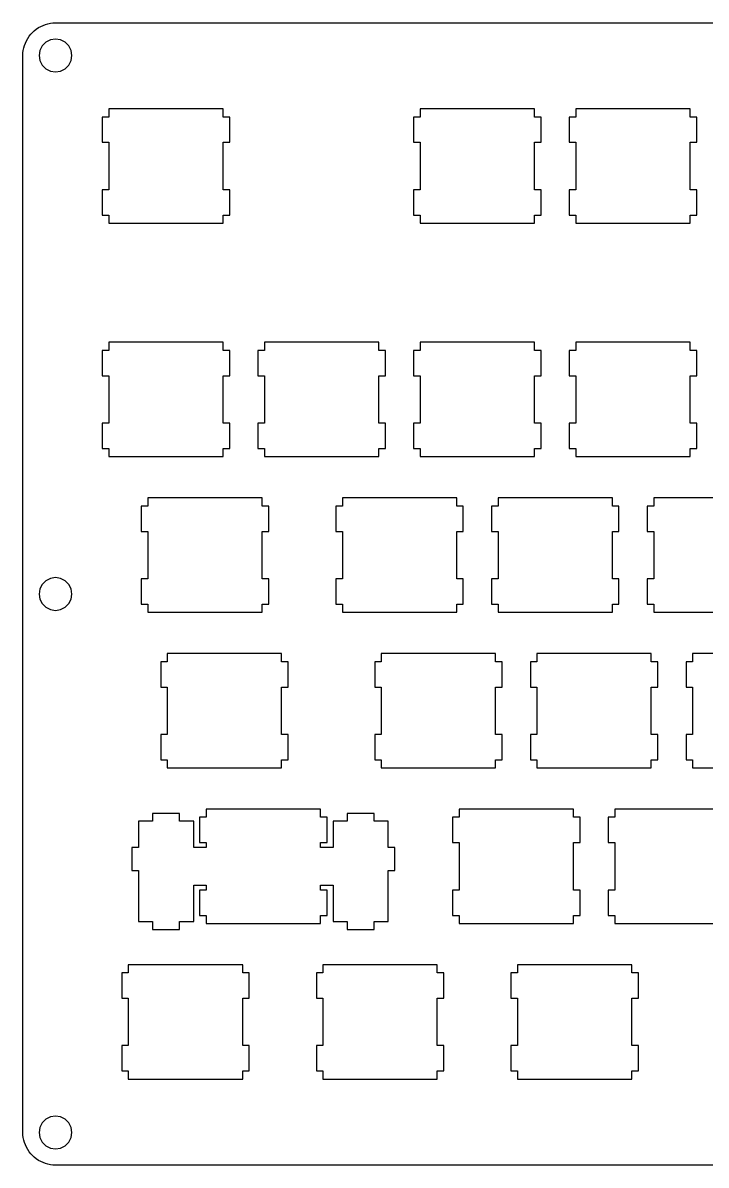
# Model space of a CAD drawing. Extents: x 0 to 364, y 0 to 140.
# Drawn here: x 0.1 to 83.7, y 0.1 to 140 of the extents above; entities that cross this region are included whole.
import ezdxf

# ---------------------------------------------------------------- set-up
doc = ezdxf.new("R2010")
doc.units = 0
doc.layers.get('0').update_dxf_attribs({"linetype": 'CONTINUOUS'})

msp = doc.modelspace()

# ---------------------------------------------------------------- linework, layer by layer
at = {"color": 0}
for p, q in [((2.85805, 139.762), (3.16122, 139.847)), ((3.16122, 139.847), (3.4699, 139.908)), ((3.4699, 139.908), (3.78135, 139.945)), ((3.78135, 139.945), (4.09554, 139.958)), ((4.09554, 139.958), (359.759, 139.958)), ((0.85852, 138.31), (1.05282, 138.555)), ((1.05282, 138.555), (1.26642, 138.786)), ((1.26642, 138.786), (1.49793, 139)), ((1.49793, 139), (1.74322, 139.194)), ((1.74322, 139.194), (2.00504, 139.368)), ((2.00504, 139.368), (2.27928, 139.522)), ((2.27928, 139.522), (2.56453, 139.653)), ((2.56453, 139.653), (2.85805, 139.762)), ((0.20533, 136.892), (0.29077, 137.195)), ((0.29077, 137.195), (0.39963, 137.488)), ((0.39963, 137.488), (0.53055, 137.773)), ((0.53055, 137.773), (0.68489, 138.048)), ((0.68489, 138.048), (0.85852, 138.31)), ((2.47633, 137.133), (2.19246, 136.576)), ((2.92006, 137.576), (2.47633, 137.133)), ((3.47679, 137.86), (2.92006, 137.576)), ((4.09554, 137.957), (3.47679, 137.86)), ((4.7129, 137.86), (4.09554, 137.957)), ((5.27099, 137.576), (4.7129, 137.86)), ((5.71334, 137.133), (5.27099, 137.576)), ((5.99722, 136.576), (5.71334, 137.133)), ((0.09508, 135.957), (0.10749, 136.271)), ((0.09508, 4.13135), (0.09508, 135.957)), ((0.10749, 136.271), (0.14469, 136.583)), ((0.14469, 136.583), (0.20533, 136.892)), ((2.19246, 136.576), (2.09462, 135.957)), ((2.09462, 135.957), (2.19246, 135.34)), ((6.09505, 135.957), (5.99722, 136.576)), ((5.99722, 135.34), (6.09505, 135.957)), ((2.19246, 135.34), (2.47633, 134.782)), ((2.47633, 134.782), (2.92006, 134.34)), ((2.92006, 134.34), (3.47679, 134.056)), ((4.7129, 134.056), (5.27099, 134.34)), ((5.27099, 134.34), (5.71334, 134.782)), ((5.71334, 134.782), (5.99722, 135.34)), ((3.47679, 134.056), (4.09554, 133.958)), ((4.09554, 133.958), (4.7129, 134.056)), ((10.6192, 129.433), (10.6192, 128.432)), ((24.62, 129.433), (10.6192, 129.433)), ((24.62, 128.432), (24.62, 129.433)), ((48.7204, 129.433), (48.7204, 128.432)), ((62.72, 129.433), (48.7204, 129.433)), ((62.72, 128.432), (62.72, 129.433)), ((67.7704, 129.433), (67.7704, 128.432)), ((81.77, 129.433), (67.7704, 129.433)), ((81.77, 128.432), (81.77, 129.433)), ((10.6192, 128.432), (9.81989, 128.432)), ((9.81989, 128.432), (9.81989, 125.332)), ((25.4207, 128.432), (24.62, 128.432)), ((25.4207, 125.332), (25.4207, 128.432)), ((48.7204, 128.432), (47.9199, 128.432)), ((47.9199, 128.432), (47.9199, 125.332)), ((63.5208, 128.432), (62.72, 128.432)), ((63.5208, 125.332), (63.5208, 128.432)), ((67.7704, 128.432), (66.9699, 128.432)), ((66.9699, 128.432), (66.9699, 125.332)), ((82.5708, 128.432), (81.77, 128.432)), ((82.5708, 125.332), (82.5708, 128.432)), ((9.81989, 125.332), (10.6192, 125.332)), ((10.6192, 125.332), (10.6192, 119.534)), ((24.62, 119.534), (24.62, 125.332)), ((24.62, 125.332), (25.4207, 125.332)), ((47.9199, 125.332), (48.7204, 125.332)), ((48.7204, 125.332), (48.7204, 119.534)), ((62.72, 119.534), (62.72, 125.332)), ((62.72, 125.332), (63.5208, 125.332)), ((66.9699, 125.332), (67.7704, 125.332)), ((67.7704, 125.332), (67.7704, 119.534)), ((81.77, 119.534), (81.77, 125.332)), ((81.77, 125.332), (82.5708, 125.332)), ((10.6192, 119.534), (9.81989, 119.534)), ((9.81989, 119.534), (9.81989, 116.432)), ((25.4207, 119.534), (24.62, 119.534)), ((25.4207, 116.432), (25.4207, 119.534)), ((48.7204, 119.534), (47.9199, 119.534)), ((47.9199, 119.534), (47.9199, 116.432)), ((63.5208, 119.534), (62.72, 119.534)), ((63.5208, 116.432), (63.5208, 119.534)), ((67.7704, 119.534), (66.9699, 119.534)), ((66.9699, 119.534), (66.9699, 116.432)), ((82.5708, 119.534), (81.77, 119.534)), ((82.5708, 116.432), (82.5708, 119.534)), ((9.81989, 116.432), (10.6192, 116.432)), ((10.6192, 116.432), (10.6192, 115.433)), ((24.62, 115.433), (24.62, 116.432)), ((24.62, 116.432), (25.4207, 116.432)), ((47.9199, 116.432), (48.7204, 116.432)), ((48.7204, 116.432), (48.7204, 115.433)), ((62.72, 115.433), (62.72, 116.432)), ((62.72, 116.432), (63.5208, 116.432)), ((66.9699, 116.432), (67.7704, 116.432)), ((67.7704, 116.432), (67.7704, 115.433)), ((81.77, 115.433), (81.77, 116.432)), ((81.77, 116.432), (82.5708, 116.432)), ((10.6192, 115.433), (24.62, 115.433)), ((48.7204, 115.433), (62.72, 115.433)), ((67.7704, 115.433), (81.77, 115.433)), ((10.6192, 100.857), (10.6192, 99.8569)), ((24.62, 100.857), (10.6192, 100.857)), ((24.62, 99.8569), (24.62, 100.857)), ((29.6706, 100.857), (29.6706, 99.8569)), ((43.67, 100.857), (29.6706, 100.857)), ((43.67, 99.8569), (43.67, 100.857)), ((48.7204, 100.857), (48.7204, 99.8569)), ((62.72, 100.857), (48.7204, 100.857)), ((62.72, 99.8569), (62.72, 100.857)), ((67.7704, 100.857), (67.7704, 99.8569)), ((81.77, 100.857), (67.7704, 100.857)), ((81.77, 99.8569), (81.77, 100.857)), ((10.6192, 99.8569), (9.81989, 99.8569)), ((9.81989, 99.8569), (9.81989, 96.7574)), ((25.4207, 99.8569), (24.62, 99.8569)), ((25.4207, 96.7574), (25.4207, 99.8569)), ((29.6706, 99.8569), (28.8699, 99.8569)), ((28.8699, 99.8569), (28.8699, 96.7574)), ((44.4708, 99.8569), (43.67, 99.8569)), ((44.4708, 96.7574), (44.4708, 99.8569)), ((48.7204, 99.8569), (47.9199, 99.8569)), ((47.9199, 99.8569), (47.9199, 96.7574)), ((63.5208, 99.8569), (62.72, 99.8569)), ((63.5208, 96.7574), (63.5208, 99.8569)), ((67.7704, 99.8569), (66.9699, 99.8569)), ((66.9699, 99.8569), (66.9699, 96.7574)), ((82.5708, 99.8569), (81.77, 99.8569)), ((82.5708, 96.7574), (82.5708, 99.8569)), ((9.81989, 96.7574), (10.6192, 96.7574)), ((10.6192, 96.7574), (10.6192, 90.9574)), ((24.62, 90.9574), (24.62, 96.7574)), ((24.62, 96.7574), (25.4207, 96.7574)), ((28.8699, 96.7574), (29.6706, 96.7574)), ((29.6706, 96.7574), (29.6706, 90.9574)), ((43.67, 90.9574), (43.67, 96.7574)), ((43.67, 96.7574), (44.4708, 96.7574)), ((47.9199, 96.7574), (48.7204, 96.7574)), ((48.7204, 96.7574), (48.7204, 90.9574)), ((62.72, 90.9574), (62.72, 96.7574)), ((62.72, 96.7574), (63.5208, 96.7574)), ((66.9699, 96.7574), (67.7704, 96.7574)), ((67.7704, 96.7574), (67.7704, 90.9574)), ((81.77, 90.9574), (81.77, 96.7574)), ((81.77, 96.7574), (82.5708, 96.7574)), ((10.6192, 90.9574), (9.81989, 90.9574)), ((9.81989, 90.9574), (9.81989, 87.8568)), ((25.4207, 90.9574), (24.62, 90.9574)), ((25.4207, 87.8568), (25.4207, 90.9574)), ((29.6706, 90.9574), (28.8699, 90.9574)), ((28.8699, 90.9574), (28.8699, 87.8568)), ((44.4708, 90.9574), (43.67, 90.9574)), ((44.4708, 87.8568), (44.4708, 90.9574)), ((48.7204, 90.9574), (47.9199, 90.9574)), ((47.9199, 90.9574), (47.9199, 87.8568)), ((63.5208, 90.9574), (62.72, 90.9574)), ((63.5208, 87.8568), (63.5208, 90.9574)), ((67.7704, 90.9574), (66.9699, 90.9574)), ((66.9699, 90.9574), (66.9699, 87.8568)), ((82.5708, 90.9574), (81.77, 90.9574)), ((82.5708, 87.8568), (82.5708, 90.9574)), ((9.81989, 87.8568), (10.6192, 87.8568)), ((10.6192, 87.8568), (10.6192, 86.8578)), ((10.6192, 86.8578), (24.62, 86.8578)), ((24.62, 86.8578), (24.62, 87.8568)), ((24.62, 87.8568), (25.4207, 87.8568)), ((28.8699, 87.8568), (29.6706, 87.8568)), ((29.6706, 87.8568), (29.6706, 86.8578)), ((29.6706, 86.8578), (43.67, 86.8578)), ((43.67, 86.8578), (43.67, 87.8568)), ((43.67, 87.8568), (44.4708, 87.8568)), ((47.9199, 87.8568), (48.7204, 87.8568)), ((48.7204, 87.8568), (48.7204, 86.8578)), ((48.7204, 86.8578), (62.72, 86.8578)), ((62.72, 86.8578), (62.72, 87.8568)), ((62.72, 87.8568), (63.5208, 87.8568)), ((66.9699, 87.8568), (67.7704, 87.8568)), ((67.7704, 87.8568), (67.7704, 86.8578)), ((67.7704, 86.8578), (81.77, 86.8578)), ((81.77, 86.8578), (81.77, 87.8568)), ((81.77, 87.8568), (82.5708, 87.8568)), ((15.3831, 81.8074), (15.3831, 80.8069)), ((29.3825, 81.8074), (15.3831, 81.8074)), ((29.3825, 80.8069), (29.3825, 81.8074)), ((39.1954, 81.8074), (39.1954, 80.8069)), ((53.195, 81.8074), (39.1954, 81.8074)), ((53.195, 80.8069), (53.195, 81.8074)), ((58.2454, 81.8074), (58.2454, 80.8069)), ((72.245, 81.8074), (58.2454, 81.8074)), ((72.245, 80.8069), (72.245, 81.8074)), ((77.2954, 81.8074), (77.2954, 80.8069)), ((91.295, 81.8074), (77.2954, 81.8074)), ((15.3831, 80.8069), (14.5824, 80.8069)), ((14.5824, 80.8069), (14.5824, 77.7074)), ((30.1832, 80.8069), (29.3825, 80.8069)), ((30.1832, 77.7074), (30.1832, 80.8069)), ((39.1954, 80.8069), (38.3949, 80.8069)), ((38.3949, 80.8069), (38.3949, 77.7074)), ((53.9958, 80.8069), (53.195, 80.8069)), ((53.9958, 77.7074), (53.9958, 80.8069)), ((58.2454, 80.8069), (57.4449, 80.8069)), ((57.4449, 80.8069), (57.4449, 77.7074)), ((73.0458, 80.8069), (72.245, 80.8069)), ((73.0458, 77.7074), (73.0458, 80.8069)), ((77.2954, 80.8069), (76.4949, 80.8069)), ((76.4949, 80.8069), (76.4949, 77.7074)), ((14.5824, 77.7074), (15.3831, 77.7074)), ((15.3831, 77.7074), (15.3831, 71.9074)), ((29.3825, 71.9074), (29.3825, 77.7074)), ((29.3825, 77.7074), (30.1832, 77.7074)), ((38.3949, 77.7074), (39.1954, 77.7074)), ((39.1954, 77.7074), (39.1954, 71.9074)), ((53.195, 71.9074), (53.195, 77.7074)), ((53.195, 77.7074), (53.9958, 77.7074)), ((57.4449, 77.7074), (58.2454, 77.7074)), ((58.2454, 77.7074), (58.2454, 71.9074)), ((72.245, 71.9074), (72.245, 77.7074)), ((72.245, 77.7074), (73.0458, 77.7074)), ((76.4949, 77.7074), (77.2954, 77.7074)), ((77.2954, 77.7074), (77.2954, 71.9074)), ((2.92006, 71.6636), (2.47633, 71.2198)), ((3.47679, 71.9473), (2.92006, 71.6636)), ((4.09554, 72.0439), (3.47679, 71.9473)), ((4.7129, 71.9473), (4.09554, 72.0439)), ((5.27099, 71.6636), (4.7129, 71.9473)), ((5.71334, 71.2198), (5.27099, 71.6636)), ((15.3831, 71.9074), (14.5824, 71.9074)), ((14.5824, 71.9074), (14.5824, 68.8068)), ((30.1832, 71.9074), (29.3825, 71.9074)), ((30.1832, 68.8068), (30.1832, 71.9074)), ((39.1954, 71.9074), (38.3949, 71.9074)), ((38.3949, 71.9074), (38.3949, 68.8068)), ((53.9958, 71.9074), (53.195, 71.9074)), ((53.9958, 68.8068), (53.9958, 71.9074)), ((58.2454, 71.9074), (57.4449, 71.9074)), ((57.4449, 71.9074), (57.4449, 68.8068)), ((73.0458, 71.9074), (72.245, 71.9074)), ((73.0458, 68.8068), (73.0458, 71.9074)), ((77.2954, 71.9074), (76.4949, 71.9074)), ((76.4949, 71.9074), (76.4949, 68.8068)), ((2.19246, 70.6632), (2.09462, 70.0444)), ((2.09462, 70.0444), (2.19246, 69.427)), ((2.47633, 71.2198), (2.19246, 70.6632)), ((5.99722, 70.6632), (5.71334, 71.2198)), ((6.09505, 70.0444), (5.99722, 70.6632)), ((5.99722, 69.427), (6.09505, 70.0444)), ((2.19246, 69.427), (2.47633, 68.8689)), ((2.47633, 68.8689), (2.92006, 68.4265)), ((5.27099, 68.4265), (5.71334, 68.8689)), ((5.71334, 68.8689), (5.99722, 69.427)), ((14.5824, 68.8068), (15.3831, 68.8068)), ((15.3831, 68.8068), (15.3831, 67.8078)), ((29.3825, 67.8078), (29.3825, 68.8068)), ((29.3825, 68.8068), (30.1832, 68.8068)), ((38.3949, 68.8068), (39.1954, 68.8068)), ((39.1954, 68.8068), (39.1954, 67.8078)), ((53.195, 67.8078), (53.195, 68.8068)), ((53.195, 68.8068), (53.9958, 68.8068)), ((57.4449, 68.8068), (58.2454, 68.8068)), ((58.2454, 68.8068), (58.2454, 67.8078)), ((72.245, 67.8078), (72.245, 68.8068)), ((72.245, 68.8068), (73.0458, 68.8068)), ((76.4949, 68.8068), (77.2954, 68.8068)), ((77.2954, 68.8068), (77.2954, 67.8078)), ((2.92006, 68.4265), (3.47679, 68.1426)), ((3.47679, 68.1426), (4.09554, 68.0448)), ((4.09554, 68.0448), (4.7129, 68.1426)), ((4.7129, 68.1426), (5.27099, 68.4265)), ((15.3831, 67.8078), (29.3825, 67.8078)), ((39.1954, 67.8078), (53.195, 67.8078)), ((58.2454, 67.8078), (72.245, 67.8078)), ((77.2954, 67.8078), (91.295, 67.8078)), ((17.7629, 61.7569), (16.9636, 61.7569)), ((16.9636, 61.7569), (16.9636, 58.6574)), ((17.7629, 62.7574), (17.7629, 61.7569)), ((31.7638, 62.7574), (17.7629, 62.7574)), ((31.7638, 61.7569), (31.7638, 62.7574)), ((32.563, 61.7569), (31.7638, 61.7569)), ((32.563, 58.6574), (32.563, 61.7569)), ((43.9579, 61.7569), (43.1574, 61.7569)), ((43.1574, 61.7569), (43.1574, 58.6574)), ((43.9579, 62.7574), (43.9579, 61.7569)), ((57.9575, 62.7574), (43.9579, 62.7574)), ((57.9575, 61.7569), (57.9575, 62.7574)), ((58.7583, 61.7569), (57.9575, 61.7569)), ((58.7583, 58.6574), (58.7583, 61.7569)), ((63.0079, 61.7569), (62.2074, 61.7569)), ((62.2074, 61.7569), (62.2074, 58.6574)), ((63.0079, 62.7574), (63.0079, 61.7569)), ((77.0075, 62.7574), (63.0079, 62.7574)), ((77.0075, 61.7569), (77.0075, 62.7574)), ((77.8083, 61.7569), (77.0075, 61.7569)), ((77.8083, 58.6574), (77.8083, 61.7569)), ((82.0579, 61.7569), (81.2574, 61.7569)), ((81.2574, 61.7569), (81.2574, 58.6574)), ((82.0579, 62.7574), (82.0579, 61.7569)), ((96.0575, 62.7574), (82.0579, 62.7574)), ((16.9636, 58.6574), (17.7629, 58.6574)), ((17.7629, 58.6574), (17.7629, 52.8574)), ((31.7638, 52.8574), (31.7638, 58.6574)), ((31.7638, 58.6574), (32.563, 58.6574)), ((43.1574, 58.6574), (43.9579, 58.6574)), ((43.9579, 58.6574), (43.9579, 52.8574)), ((57.9575, 52.8574), (57.9575, 58.6574)), ((57.9575, 58.6574), (58.7583, 58.6574)), ((62.2074, 58.6574), (63.0079, 58.6574)), ((63.0079, 58.6574), (63.0079, 52.8574)), ((77.0075, 52.8574), (77.0075, 58.6574)), ((77.0075, 58.6574), (77.8083, 58.6574)), ((81.2574, 58.6574), (82.0579, 58.6574)), ((82.0579, 58.6574), (82.0579, 52.8574)), ((17.7629, 52.8574), (16.9636, 52.8574)), ((16.9636, 52.8574), (16.9636, 49.7568)), ((32.563, 52.8574), (31.7638, 52.8574)), ((32.563, 49.7568), (32.563, 52.8574)), ((43.9579, 52.8574), (43.1574, 52.8574)), ((43.1574, 52.8574), (43.1574, 49.7568)), ((58.7583, 52.8574), (57.9575, 52.8574)), ((58.7583, 49.7568), (58.7583, 52.8574)), ((63.0079, 52.8574), (62.2074, 52.8574)), ((62.2074, 52.8574), (62.2074, 49.7568)), ((77.8083, 52.8574), (77.0075, 52.8574)), ((77.8083, 49.7568), (77.8083, 52.8574)), ((82.0579, 52.8574), (81.2574, 52.8574)), ((81.2574, 52.8574), (81.2574, 49.7568)), ((16.9636, 49.7568), (17.7629, 49.7568)), ((17.7629, 49.7568), (17.7629, 48.7578)), ((31.7638, 48.7578), (31.7638, 49.7568)), ((31.7638, 49.7568), (32.563, 49.7568)), ((43.1574, 49.7568), (43.9579, 49.7568)), ((43.9579, 49.7568), (43.9579, 48.7578)), ((57.9575, 48.7578), (57.9575, 49.7568)), ((57.9575, 49.7568), (58.7583, 49.7568)), ((62.2074, 49.7568), (63.0079, 49.7568)), ((63.0079, 49.7568), (63.0079, 48.7578)), ((77.0075, 48.7578), (77.0075, 49.7568)), ((77.0075, 49.7568), (77.8083, 49.7568)), ((81.2574, 49.7568), (82.0579, 49.7568)), ((82.0579, 49.7568), (82.0579, 48.7578)), ((17.7629, 48.7578), (31.7638, 48.7578)), ((43.9579, 48.7578), (57.9575, 48.7578)), ((63.0079, 48.7578), (77.0075, 48.7578)), ((82.0579, 48.7578), (96.0575, 48.7578)), ((22.5268, 43.7074), (22.5268, 42.7069)), ((36.5263, 43.7074), (22.5268, 43.7074)), ((36.5263, 42.7069), (36.5263, 43.7074)), ((53.4829, 43.7074), (53.4829, 42.7069)), ((67.4825, 43.7074), (53.4829, 43.7074)), ((67.4825, 42.7069), (67.4825, 43.7074)), ((72.5329, 43.7074), (72.5329, 42.7069)), ((86.5325, 43.7074), (72.5329, 43.7074)), ((15.977, 42.237), (14.2517, 42.237)), ((14.2517, 42.237), (14.2517, 39.0066)), ((19.276, 43.1574), (15.977, 43.1574)), ((15.977, 43.1574), (15.977, 42.237)), ((19.276, 42.237), (19.276, 43.1574)), ((21.0013, 42.237), (19.276, 42.237)), ((21.0013, 39.0066), (21.0013, 42.237)), ((22.5268, 42.7069), (21.7261, 42.7069)), ((21.7261, 42.7069), (21.7261, 39.6074)), ((37.3271, 42.7069), (36.5263, 42.7069)), ((37.3271, 39.6074), (37.3271, 42.7069)), ((39.7771, 42.237), (38.0517, 42.237)), ((38.0517, 42.237), (38.0517, 39.0066)), ((43.0759, 43.1574), (39.7771, 43.1574)), ((39.7771, 43.1574), (39.7771, 42.237)), ((43.0759, 42.237), (43.0759, 43.1574)), ((44.8014, 42.237), (43.0759, 42.237)), ((44.8014, 39.0066), (44.8014, 42.237)), ((53.4829, 42.7069), (52.6824, 42.7069)), ((52.6824, 42.7069), (52.6824, 39.6074)), ((68.2833, 42.7069), (67.4825, 42.7069)), ((68.2833, 39.6074), (68.2833, 42.7069)), ((72.5329, 42.7069), (71.7324, 42.7069)), ((71.7324, 42.7069), (71.7324, 39.6074)), ((21.7261, 39.6074), (22.5268, 39.6074)), ((22.5268, 39.6074), (22.5268, 39.0066)), ((36.5263, 39.0066), (36.5263, 39.6074)), ((36.5263, 39.6074), (37.3271, 39.6074)), ((52.6824, 39.6074), (53.4829, 39.6074)), ((53.4829, 39.6074), (53.4829, 33.8074)), ((67.4825, 33.8074), (67.4825, 39.6074)), ((67.4825, 39.6074), (68.2833, 39.6074)), ((71.7324, 39.6074), (72.5329, 39.6074)), ((72.5329, 39.6074), (72.5329, 33.8074)), ((14.2517, 39.0066), (13.4262, 39.0066)), ((13.4262, 39.0066), (13.4262, 36.2081)), ((22.5268, 39.0066), (21.0013, 39.0066)), ((38.0517, 39.0066), (36.5263, 39.0066)), ((45.6269, 39.0066), (44.8014, 39.0066)), ((45.6269, 36.2081), (45.6269, 39.0066)), ((13.4262, 36.2081), (14.2517, 36.2081)), ((14.2517, 36.2081), (14.2517, 29.9379)), ((44.8014, 29.9379), (44.8014, 36.2081)), ((44.8014, 36.2081), (45.6269, 36.2081)), ((21.0013, 29.9379), (21.0013, 34.4069)), ((21.0013, 34.4069), (22.5268, 34.4069)), ((22.5268, 33.8074), (21.7261, 33.8074)), ((21.7261, 33.8074), (21.7261, 30.7068)), ((22.5268, 34.4069), (22.5268, 33.8074)), ((36.5263, 33.8074), (36.5263, 34.4069)), ((36.5263, 34.4069), (38.0517, 34.4069)), ((37.3271, 33.8074), (36.5263, 33.8074)), ((37.3271, 30.7068), (37.3271, 33.8074)), ((38.0517, 34.4069), (38.0517, 29.9379)), ((53.4829, 33.8074), (52.6824, 33.8074)), ((52.6824, 33.8074), (52.6824, 30.7068)), ((68.2833, 33.8074), (67.4825, 33.8074)), ((68.2833, 30.7068), (68.2833, 33.8074)), ((72.5329, 33.8074), (71.7324, 33.8074)), ((71.7324, 33.8074), (71.7324, 30.7068)), ((14.2517, 29.9379), (15.977, 29.9379)), ((15.977, 29.9379), (15.977, 28.9567)), ((19.276, 28.9567), (19.276, 29.9379)), ((19.276, 29.9379), (21.0013, 29.9379)), ((21.7261, 30.7068), (22.5268, 30.7068)), ((22.5268, 30.7068), (22.5268, 29.7077)), ((22.5268, 29.7077), (36.5263, 29.7077)), ((36.5263, 29.7077), (36.5263, 30.7068)), ((36.5263, 30.7068), (37.3271, 30.7068)), ((38.0517, 29.9379), (39.7771, 29.9379)), ((39.7771, 29.9379), (39.7771, 28.9567)), ((43.0759, 28.9567), (43.0759, 29.9379)), ((43.0759, 29.9379), (44.8014, 29.9379)), ((52.6824, 30.7068), (53.4829, 30.7068)), ((53.4829, 30.7068), (53.4829, 29.7077)), ((53.4829, 29.7077), (67.4825, 29.7077)), ((67.4825, 29.7077), (67.4825, 30.7068)), ((67.4825, 30.7068), (68.2833, 30.7068)), ((71.7324, 30.7068), (72.5329, 30.7068)), ((72.5329, 30.7068), (72.5329, 29.7077)), ((72.5329, 29.7077), (86.5325, 29.7077)), ((15.977, 28.9567), (19.276, 28.9567)), ((39.7771, 28.9567), (43.0759, 28.9567)), ((13.0018, 24.6572), (13.0018, 23.6568)), ((27.0013, 24.6572), (13.0018, 24.6572)), ((27.0013, 23.6568), (27.0013, 24.6572)), ((36.8131, 24.6572), (36.8131, 23.6568)), ((50.8138, 24.6572), (36.8131, 24.6572)), ((50.8138, 23.6568), (50.8138, 24.6572)), ((60.6266, 24.6572), (60.6266, 23.6568)), ((74.6263, 24.6572), (60.6266, 24.6572)), ((74.6263, 23.6568), (74.6263, 24.6572)), ((13.0018, 23.6568), (12.2011, 23.6568)), ((12.2011, 23.6568), (12.2011, 20.5589)), ((27.8019, 23.6568), (27.0013, 23.6568)), ((27.8019, 20.5589), (27.8019, 23.6568)), ((36.8131, 23.6568), (36.0137, 23.6568)), ((36.0137, 23.6568), (36.0137, 20.5589)), ((51.6132, 23.6568), (50.8138, 23.6568)), ((51.6132, 20.5589), (51.6132, 23.6568)), ((60.6266, 23.6568), (59.8262, 23.6568)), ((59.8262, 23.6568), (59.8262, 20.5589)), ((75.4271, 23.6568), (74.6263, 23.6568)), ((75.4271, 20.5589), (75.4271, 23.6568)), ((12.2011, 20.5589), (13.0018, 20.5589)), ((13.0018, 20.5589), (13.0018, 14.7588)), ((27.0013, 14.7588), (27.0013, 20.5589)), ((27.0013, 20.5589), (27.8019, 20.5589)), ((36.0137, 20.5589), (36.8131, 20.5589)), ((36.8131, 20.5589), (36.8131, 14.7588)), ((50.8138, 14.7588), (50.8138, 20.5589)), ((50.8138, 20.5589), (51.6132, 20.5589)), ((59.8262, 20.5589), (60.6266, 20.5589)), ((60.6266, 20.5589), (60.6266, 14.7588)), ((74.6263, 14.7588), (74.6263, 20.5589)), ((74.6263, 20.5589), (75.4271, 20.5589)), ((13.0018, 14.7588), (12.2011, 14.7588)), ((12.2011, 14.7588), (12.2011, 11.6568)), ((27.8019, 14.7588), (27.0013, 14.7588)), ((27.8019, 11.6568), (27.8019, 14.7588)), ((36.8131, 14.7588), (36.0137, 14.7588)), ((36.0137, 14.7588), (36.0137, 11.6568)), ((51.6132, 14.7588), (50.8138, 14.7588)), ((51.6132, 11.6568), (51.6132, 14.7588)), ((60.6266, 14.7588), (59.8262, 14.7588)), ((59.8262, 14.7588), (59.8262, 11.6568)), ((75.4271, 14.7588), (74.6263, 14.7588)), ((75.4271, 11.6568), (75.4271, 14.7588)), ((12.2011, 11.6568), (13.0018, 11.6568)), ((13.0018, 11.6568), (13.0018, 10.6577)), ((27.0013, 10.6577), (27.0013, 11.6568)), ((27.0013, 11.6568), (27.8019, 11.6568)), ((36.0137, 11.6568), (36.8131, 11.6568)), ((36.8131, 11.6568), (36.8131, 10.6577)), ((50.8138, 10.6577), (50.8138, 11.6568)), ((50.8138, 11.6568), (51.6132, 11.6568)), ((59.8262, 11.6568), (60.6266, 11.6568)), ((60.6266, 11.6568), (60.6266, 10.6577)), ((74.6263, 10.6577), (74.6263, 11.6568)), ((74.6263, 11.6568), (75.4271, 11.6568)), ((13.0018, 10.6577), (27.0013, 10.6577)), ((36.8131, 10.6577), (50.8138, 10.6577)), ((60.6266, 10.6577), (74.6263, 10.6577)), ((2.92006, 5.75056), (2.47633, 5.30684)), ((3.47679, 6.03444), (2.92006, 5.75056)), ((4.09554, 6.13089), (3.47679, 6.03444)), ((4.7129, 6.03444), (4.09554, 6.13089)), ((5.27099, 5.75056), (4.7129, 6.03444)), ((5.71334, 5.30684), (5.27099, 5.75056)), ((2.19246, 4.75008), (2.09462, 4.13135)), ((2.47633, 5.30684), (2.19246, 4.75008)), ((5.99722, 4.75008), (5.71334, 5.30684)), ((6.09505, 4.13135), (5.99722, 4.75008)), ((0.10749, 3.81854), (0.09508, 4.13135)), ((0.14469, 3.50573), (0.10749, 3.81854)), ((0.20533, 3.19843), (0.14469, 3.50573)), ((0.29077, 2.89526), (0.20533, 3.19843)), ((0.39963, 2.60174), (0.29077, 2.89526)), ((2.09462, 4.13135), (2.19246, 3.51262)), ((2.19246, 3.51262), (2.47633, 2.95589)), ((2.47633, 2.95589), (2.92006, 2.51354)), ((5.27099, 2.51354), (5.71334, 2.95589)), ((5.71334, 2.95589), (5.99722, 3.51262)), ((5.99722, 3.51262), (6.09505, 4.13135)), ((0.53055, 2.31648), (0.39963, 2.60174)), ((0.68489, 2.04225), (0.53055, 2.31648)), ((0.85852, 1.78043), (0.68489, 2.04225)), ((1.05282, 1.53376), (0.85852, 1.78043)), ((1.26642, 1.30362), (1.05282, 1.53376)), ((2.92006, 2.51354), (3.47679, 2.22966)), ((3.47679, 2.22966), (4.09554, 2.13183)), ((4.09554, 2.13183), (4.7129, 2.22966)), ((4.7129, 2.22966), (5.27099, 2.51354)), ((1.49793, 1.09003), (1.26642, 1.30362)), ((1.74322, 0.89572), (1.49793, 1.09003)), ((2.00504, 0.72071), (1.74322, 0.89572)), ((2.27928, 0.56775), (2.00504, 0.72071)), ((2.56453, 0.43684), (2.27928, 0.56775)), ((2.85805, 0.32797), (2.56453, 0.43684)), ((3.16122, 0.24254), (2.85805, 0.32797)), ((3.4699, 0.1819), (3.16122, 0.24254)), ((3.78135, 0.14469), (3.4699, 0.1819)), ((4.09554, 0.13091), (3.78135, 0.14469)), ((359.759, 0.13229), (4.09554, 0.13091))]:
    msp.add_line(p, q, dxfattribs=at)

doc.saveas('drawing.dxf')
